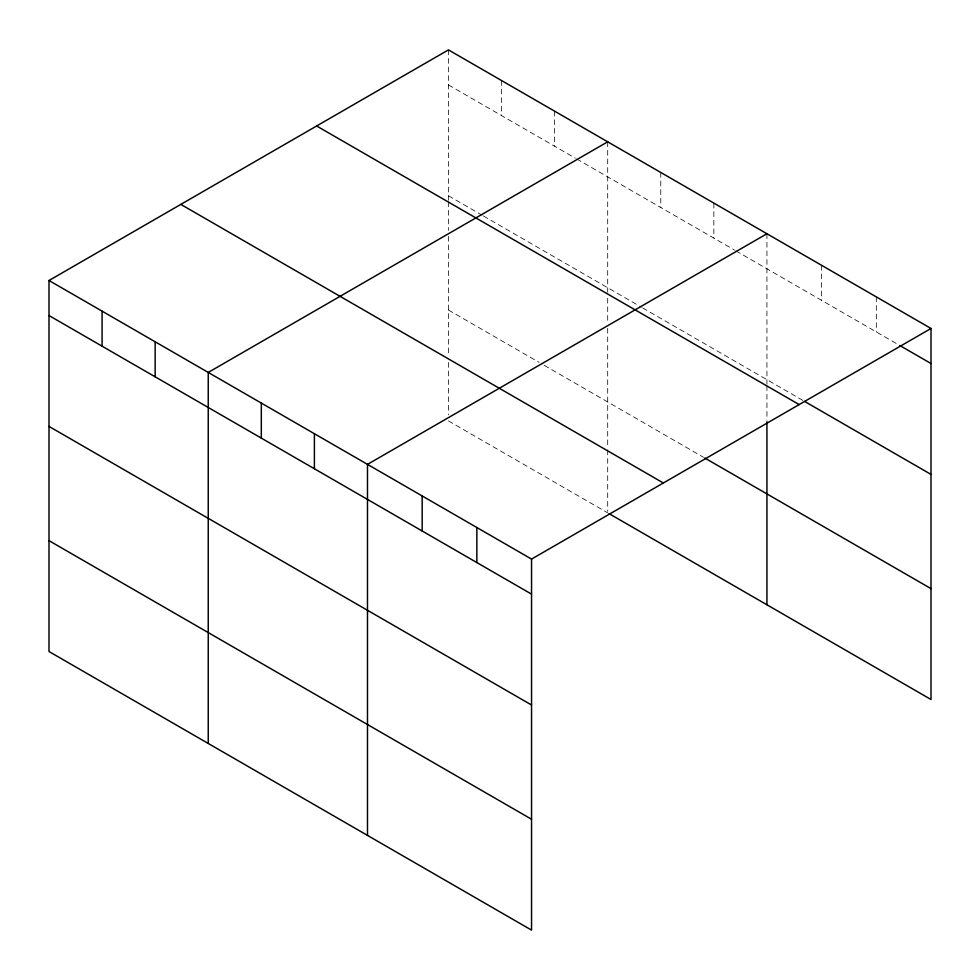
<?xml version="1.0" encoding="UTF-8"?>
<svg xmlns="http://www.w3.org/2000/svg" width="980" height="980" viewBox="0 0 980 980"><rect width="100%" height="100%" fill="white"/><g stroke="black" fill="none" stroke-linecap="round" stroke-linejoin="round"><path stroke-width="0.73" stroke-dasharray="4.9 3.68" d="M448.448 49.882L448.448 200.3M448.448 84.917L575.321 158.172M576.62 158.919L734.571 250.108M735.858 250.856L898.452 344.715M448.448 195.792L482.111 215.232M483.41 215.98L641.349 307.169M642.647 307.916L803.392 400.722M448.448 310.023L539.074 362.355M544.255 365.344L703.493 457.28M448.448 420.91L607.698 512.846M876.316 296.903L876.316 331.938M821.62 265.323L821.62 300.37M766.936 233.755L766.936 384.172M766.936 385.679L766.936 420.249M713.857 203.105L713.857 238.14M660.777 172.456L660.777 207.503M607.698 141.818L607.698 292.236M607.698 298.251L607.698 322.298M607.698 328.312L607.698 448.411M607.698 449.918L607.698 511.34M554.607 111.169L554.607 146.204M501.527 80.519L501.527 115.567M448.448 201.807L448.448 230.361M448.448 236.376L448.448 356.475M448.448 362.465L448.448 414.908"/><path stroke-width="1.47" d="M49 280.5L531.552 559.09L531.552 930.118L49 651.529L49 280.5L448.448 49.882L931 328.471L931 699.5L608.984 513.594M607.698 141.818L208.238 372.437L208.238 743.465M766.936 233.755L367.488 464.373L367.488 835.401M531.552 559.09L931 328.471M899.75 345.474L931 363.519M804.69 401.469L931 474.394M316.638 125.979L799.178 404.581M704.792 458.028L931 588.625M180.822 204.391L663.362 482.993M49 315.536L531.552 594.137M49 426.41L531.552 705.012M49 540.654L531.552 819.243M766.936 421.755L766.936 604.783M476.856 527.522L476.856 562.557M422.172 495.941L422.172 530.989M314.396 433.724L314.396 468.771M261.317 403.086L261.317 438.121M155.159 341.787L155.159 376.835M102.079 311.15L102.079 346.185"/></g></svg>
